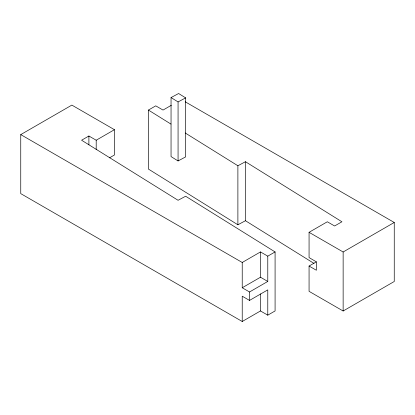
<?xml version="1.0" encoding="UTF-8"?>
<svg xmlns="http://www.w3.org/2000/svg" width="415" height="415" viewBox="0 0 415 415"><rect width="100%" height="100%" fill="white"/><g stroke="black" fill="none" stroke-linecap="round" stroke-linejoin="round"><path stroke-width="0.62" d="M114.452 129.688L96.197 140.228L88.898 136.011L81.594 140.228L178.066 200.289L185.635 196.243L275.083 251.936L275.083 310.954L267.779 315.167L260.48 310.954L242.225 321.49L20.75 193.623L20.75 134.605L71.862 105.099L114.452 129.688L114.452 154.982L109.472 157.856M313.968 263.39L245.457 220.728L237.888 224.78L148.435 169.081L148.435 110.068L155.739 105.851L163.038 110.068L171.338 105.275M20.75 134.605L242.225 262.472L260.48 251.936L267.779 256.148L275.083 251.936M185.215 101.794L394.25 222.476L394.25 281.495L343.138 311.001L309.066 291.33L309.066 266.041L316.37 270.253L316.37 261.824L309.066 257.606L309.066 232.317L327.321 221.776L334.62 225.993L341.924 221.776L245.457 161.71L237.888 165.761L185.204 132.961M242.225 262.472L242.225 287.766L260.48 277.23L267.779 281.443L267.779 256.148M242.225 287.766L249.529 291.984L267.779 281.443M242.225 321.49L242.225 296.196L249.529 300.413L267.779 289.872L267.779 315.167M309.066 266.041L316.256 261.886M309.066 232.317L343.138 251.988L394.25 222.476M171.047 97.561L178.616 93.51L185.635 97.878L185.635 156.896L178.066 160.947L171.047 156.579L171.047 97.561L178.066 101.929L178.066 160.947M178.066 101.929L185.635 97.878M148.435 110.068L170.939 124.075M343.138 251.988L343.138 311.001M260.48 251.936L260.48 277.23M260.48 293.877L260.48 310.954M249.529 291.984L249.529 300.413M245.457 161.71L245.457 220.728M237.888 165.761L237.888 224.78M96.197 140.228L96.197 149.711M88.898 136.011L88.898 144.861"/></g></svg>
